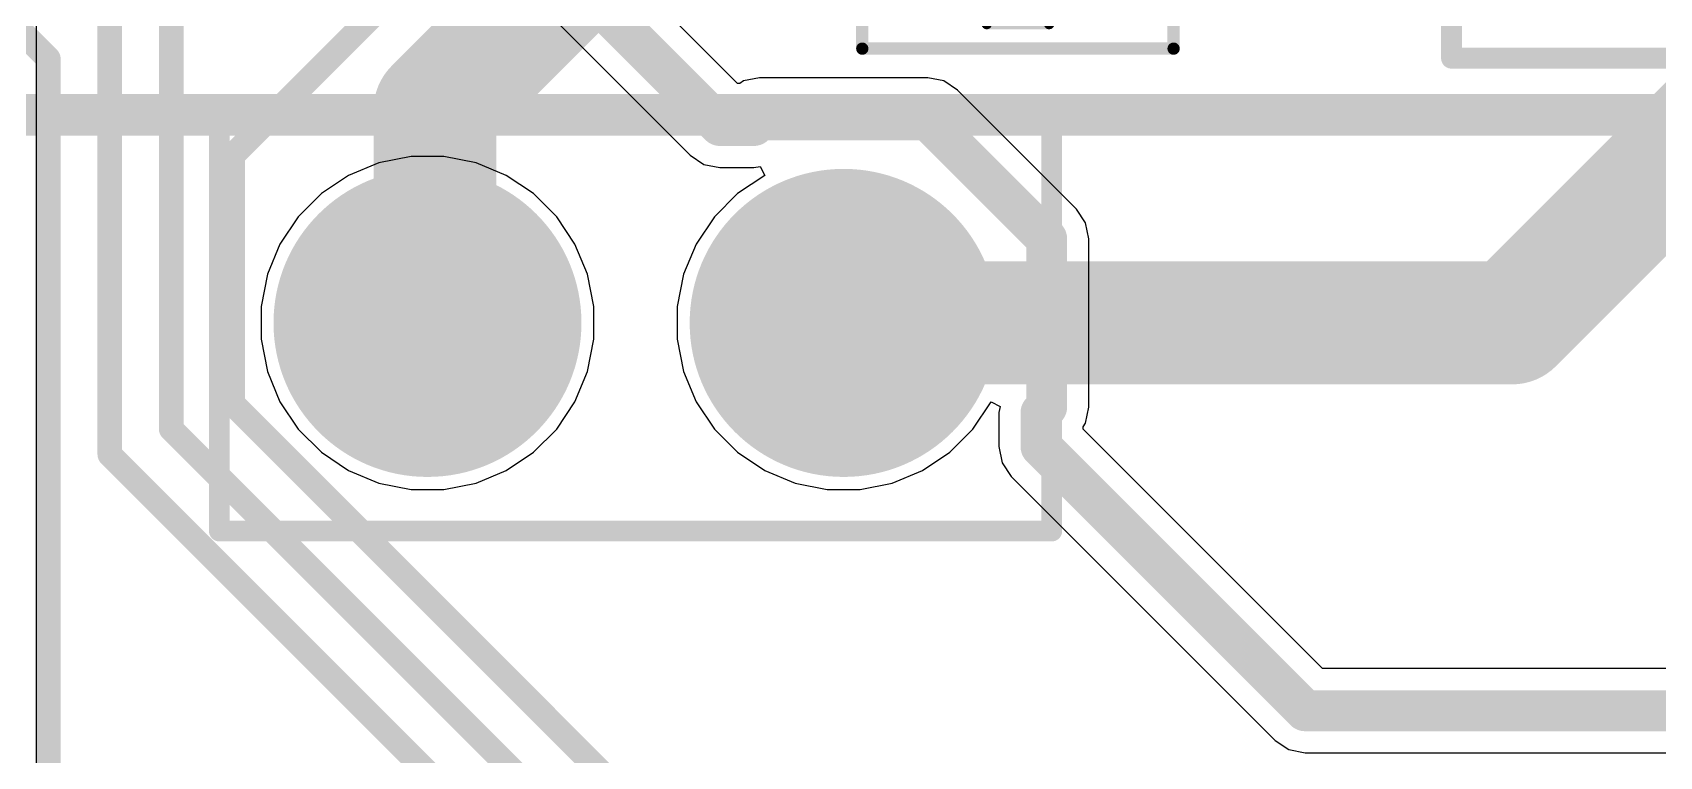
# Model space of a CAD drawing. Header units: inches. Extents: x -0.01 to 4.3, y -0.01 to 7.88.
# Drawn here: x 2.57 to 3.352, y 2.296 to 2.644 of the extents above; entities that cross this region are included whole.
import ezdxf

# ---------------------------------------------------------------- set-up
doc = ezdxf.new("R2010")
doc.units = ezdxf.units.IN
doc.header["$MEASUREMENT"] = 0
for name, color, linetype in [('Bottom Courtyard', 56, 'Continuous'), ('Bottom Layer', 5, 'Continuous'), ('Bottom Overlay', 54, 'Continuous'), ('Bottom Paste', 16, 'Continuous'), ('Bottom Solder', 6, 'Continuous'), ('Multi-Layer', 9, 'Continuous'), ('Pad Holes', 156, 'Continuous'), ('Route Tool Path', 56, 'Continuous'), ('Top Layer', 1, 'Continuous'), ('Top Overlay', 2, 'Continuous'), ('Top Solder', 216, 'Continuous')]:
    doc.layers.add(name, color=color, linetype=linetype)
doc.styles.add('Arial', font='', dxfattribs={"height": 0.2})
doc.styles.get('Arial').set_extended_font_data('Arial')

# ---------------------------------------------------------------- blocks, each defined once
blk = doc.blocks.new('B___P____4')
at = {"layer": 'Top Overlay'}
for points in [[(-0.2, -1.2, 0.01, 0.01, 0), (-0.2, -0.75, 0.01, 0.01, 0)], [(-0.2, -1.2, 0.01, 0.01, 0), (0.2, -1.2, 0.01, 0.01, 0)]]:
    blk.add_lwpolyline(points, format="xyseb", dxfattribs=at)
blk.add_lwpolyline([(-0.2025, -1.2, 0.005, 0.005, 1), (-0.1975, -1.2, 0.005, 0.005, 1)], format="xyseb", close=True, dxfattribs=at)
blk.add_lwpolyline([(-0.2025, -1.2, 0.005, 0.005, 1), (-0.1975, -1.2, 0.005, 0.005, 1)], format="xyseb", close=True, dxfattribs=at)
blk = doc.blocks.new('SOT23_3_BEC_B_6')
at = {"layer": 'Bottom Layer'}
h = blk.add_hatch(color=5, dxfattribs=at)
edge = h.paths.add_edge_path()
edge.add_arc((-0.06201, 0.02854), 0.00295, 180, 270)
edge.add_line((-0.06201, 0.02559), (-0.02854, 0.02559))
edge.add_arc((-0.02854, 0.02854), 0.00295, 270, 360)
edge.add_line((-0.02559, 0.02854), (-0.02559, 0.04626))
edge.add_arc((-0.02854, 0.04626), 0.00295, 0, 90)
edge.add_line((-0.02854, 0.04921), (-0.06201, 0.04921))
edge.add_arc((-0.06201, 0.04626), 0.00295, 90, 180)
edge.add_line((-0.06496, 0.04626), (-0.06496, 0.02854))
h = blk.add_hatch(color=5, dxfattribs=at)
edge = h.paths.add_edge_path()
edge.add_arc((0.02854, -0.00886), 0.00295, 180, 270)
edge.add_line((0.02854, -0.01181), (0.06201, -0.01181))
edge.add_arc((0.06201, -0.00886), 0.00295, 270, 360)
edge.add_line((0.06496, -0.00886), (0.06496, 0.00886))
edge.add_arc((0.06201, 0.00886), 0.00295, 0, 90)
edge.add_line((0.06201, 0.01181), (0.02854, 0.01181))
edge.add_arc((0.02854, 0.00886), 0.00295, 90, 180)
edge.add_line((0.02559, 0.00886), (0.02559, -0.00886))
h = blk.add_hatch(color=5, dxfattribs=at)
edge = h.paths.add_edge_path()
edge.add_arc((-0.06201, -0.04626), 0.00295, 180, 270)
edge.add_line((-0.06201, -0.04921), (-0.02854, -0.04921))
edge.add_arc((-0.02854, -0.04626), 0.00295, 270, 360)
edge.add_line((-0.02559, -0.04626), (-0.02559, -0.02854))
edge.add_arc((-0.02854, -0.02854), 0.00295, 0, 90)
edge.add_line((-0.02854, -0.02559), (-0.06201, -0.02559))
edge.add_arc((-0.06201, -0.02854), 0.00295, 90, 180)
edge.add_line((-0.06496, -0.02854), (-0.06496, -0.04626))
at = {"layer": 'Bottom Paste'}
h = blk.add_hatch(color=16, dxfattribs=at)
edge = h.paths.add_edge_path()
edge.add_arc((-0.06201, 0.02854), 0.00295, 180, 270)
edge.add_line((-0.06201, 0.02559), (-0.02854, 0.02559))
edge.add_arc((-0.02854, 0.02854), 0.00295, 270, 360)
edge.add_line((-0.02559, 0.02854), (-0.02559, 0.04626))
edge.add_arc((-0.02854, 0.04626), 0.00295, 0, 90)
edge.add_line((-0.02854, 0.04921), (-0.06201, 0.04921))
edge.add_arc((-0.06201, 0.04626), 0.00295, 90, 180)
edge.add_line((-0.06496, 0.04626), (-0.06496, 0.02854))
h = blk.add_hatch(color=16, dxfattribs=at)
edge = h.paths.add_edge_path()
edge.add_arc((0.02854, -0.00886), 0.00295, 180, 270)
edge.add_line((0.02854, -0.01181), (0.06201, -0.01181))
edge.add_arc((0.06201, -0.00886), 0.00295, 270, 360)
edge.add_line((0.06496, -0.00886), (0.06496, 0.00886))
edge.add_arc((0.06201, 0.00886), 0.00295, 0, 90)
edge.add_line((0.06201, 0.01181), (0.02854, 0.01181))
edge.add_arc((0.02854, 0.00886), 0.00295, 90, 180)
edge.add_line((0.02559, 0.00886), (0.02559, -0.00886))
h = blk.add_hatch(color=16, dxfattribs=at)
edge = h.paths.add_edge_path()
edge.add_arc((-0.06201, -0.04626), 0.00295, 180, 270)
edge.add_line((-0.06201, -0.04921), (-0.02854, -0.04921))
edge.add_arc((-0.02854, -0.04626), 0.00295, 270, 360)
edge.add_line((-0.02559, -0.04626), (-0.02559, -0.02854))
edge.add_arc((-0.02854, -0.02854), 0.00295, 0, 90)
edge.add_line((-0.02854, -0.02559), (-0.06201, -0.02559))
edge.add_arc((-0.06201, -0.02854), 0.00295, 90, 180)
edge.add_line((-0.06496, -0.02854), (-0.06496, -0.04626))
at = {"layer": 'Bottom Solder'}
h = blk.add_hatch(color=6, dxfattribs=at)
edge = h.paths.add_edge_path()
edge.add_arc((-0.06201, 0.02854), 0.00695, 180, 270)
edge.add_line((-0.06201, 0.02159), (-0.02854, 0.02159))
edge.add_arc((-0.02854, 0.02854), 0.00695, 270, 360)
edge.add_line((-0.02159, 0.02854), (-0.02159, 0.04626))
edge.add_arc((-0.02854, 0.04626), 0.00695, 0, 90)
edge.add_line((-0.02854, 0.05321), (-0.06201, 0.05321))
edge.add_arc((-0.06201, 0.04626), 0.00695, 90, 180)
edge.add_line((-0.06896, 0.04626), (-0.06896, 0.02854))
h = blk.add_hatch(color=6, dxfattribs=at)
edge = h.paths.add_edge_path()
edge.add_arc((0.02854, -0.00886), 0.00695, 180, 270)
edge.add_line((0.02854, -0.01581), (0.06201, -0.01581))
edge.add_arc((0.06201, -0.00886), 0.00695, 270, 360)
edge.add_line((0.06896, -0.00886), (0.06896, 0.00886))
edge.add_arc((0.06201, 0.00886), 0.00695, 0, 90)
edge.add_line((0.06201, 0.01581), (0.02854, 0.01581))
edge.add_arc((0.02854, 0.00886), 0.00695, 90, 180)
edge.add_line((0.02159, 0.00886), (0.02159, -0.00886))
h = blk.add_hatch(color=6, dxfattribs=at)
edge = h.paths.add_edge_path()
edge.add_arc((-0.06201, -0.04626), 0.00695, 180, 270)
edge.add_line((-0.06201, -0.05321), (-0.02854, -0.05321))
edge.add_arc((-0.02854, -0.04626), 0.00695, 270, 360)
edge.add_line((-0.02159, -0.04626), (-0.02159, -0.02854))
edge.add_arc((-0.02854, -0.02854), 0.00695, 0, 90)
edge.add_line((-0.02854, -0.02159), (-0.06201, -0.02159))
edge.add_arc((-0.06201, -0.02854), 0.00695, 90, 180)
edge.add_line((-0.06896, -0.02854), (-0.06896, -0.04626))
at = {"layer": 'Bottom Courtyard'}
for points in [[(-0.0748, 0.0689, 0.00591, 0.00591, 0), (-0.0748, -0.0689, 0.00591, 0.00591, 0)], [(0.0748, 0.0689, 0.00591, 0.00591, 0), (-0.0748, 0.0689, 0.00591, 0.00591, 0)], [(0.0748, 0.0689, 0.00591, 0.00591, 0), (0.0748, -0.0689, 0.00591, 0.00591, 0)], [(0.0748, -0.0689, 0.00591, 0.00591, 0), (-0.0748, -0.0689, 0.00591, 0.00591, 0)]]:
    blk.add_lwpolyline(points, format="xyseb", dxfattribs=at)
for points in [[(-0.07628, 0.0689, 0.00295, 0.00295, 1), (-0.07333, 0.0689, 0.00295, 0.00295, 1)], [(-0.07628, 0.0689, 0.00295, 0.00295, 1), (-0.07333, 0.0689, 0.00295, 0.00295, 1)], [(0.07333, 0.0689, 0.00295, 0.00295, 1), (0.07628, 0.0689, 0.00295, 0.00295, 1)], [(0.07333, 0.0689, 0.00295, 0.00295, 1), (0.07628, 0.0689, 0.00295, 0.00295, 1)], [(-0.07628, -0.0689, 0.00295, 0.00295, 1), (-0.07333, -0.0689, 0.00295, 0.00295, 1)], [(-0.07628, -0.0689, 0.00295, 0.00295, 1), (-0.07333, -0.0689, 0.00295, 0.00295, 1)], [(0.07333, -0.0689, 0.00295, 0.00295, 1), (0.07628, -0.0689, 0.00295, 0.00295, 1)], [(0.07333, -0.0689, 0.00295, 0.00295, 1), (0.07628, -0.0689, 0.00295, 0.00295, 1)]]:
    blk.add_lwpolyline(points, format="xyseb", close=True, dxfattribs=at)
at = {"layer": 'Bottom Overlay'}
for points in [[(-0.015, 0.05709, 0.005, 0.005, 0), (-0.015, -0.05709, 0.005, 0.005, 0)], [(0.015, 0.05709, 0.005, 0.005, 0), (-0.015, 0.05709, 0.005, 0.005, 0)], [(0.015, 0.05709, 0.005, 0.005, 0), (0.015, -0.05709, 0.005, 0.005, 0)], [(0.015, -0.05709, 0.005, 0.005, 0), (-0.015, -0.05709, 0.005, 0.005, 0)]]:
    blk.add_lwpolyline(points, format="xyseb", dxfattribs=at)
for points in [[(-0.01625, 0.05709, 0.0025, 0.0025, 1), (-0.01375, 0.05709, 0.0025, 0.0025, 1)], [(-0.01625, 0.05709, 0.0025, 0.0025, 1), (-0.01375, 0.05709, 0.0025, 0.0025, 1)], [(0.01375, 0.05709, 0.0025, 0.0025, 1), (0.01625, 0.05709, 0.0025, 0.0025, 1)], [(0.01375, 0.05709, 0.0025, 0.0025, 1), (0.01625, 0.05709, 0.0025, 0.0025, 1)], [(-0.01625, -0.05709, 0.0025, 0.0025, 1), (-0.01375, -0.05709, 0.0025, 0.0025, 1)], [(-0.01625, -0.05709, 0.0025, 0.0025, 1), (-0.01375, -0.05709, 0.0025, 0.0025, 1)], [(0.01375, -0.05709, 0.0025, 0.0025, 1), (0.01625, -0.05709, 0.0025, 0.0025, 1)], [(0.01375, -0.05709, 0.0025, 0.0025, 1), (0.01625, -0.05709, 0.0025, 0.0025, 1)]]:
    blk.add_lwpolyline(points, format="xyseb", close=True, dxfattribs=at)
at = {"layer": 'Bottom Overlay', "style": 'Arial', "text_generation_flag": 2}
blk.add_text('.', height=0.00394, rotation=180, dxfattribs=at).set_placement((-0.05906, -0.0689))
blk = doc.blocks.new('M_______M____S______35')
at = {"layer": 'Bottom Layer'}
h = blk.add_hatch(color=5, dxfattribs=at)
edge = h.paths.add_edge_path()
edge.add_arc((-0.45, 1.075), 0.07, 0, 360)
h = blk.add_hatch(color=5, dxfattribs=at)
edge = h.paths.add_edge_path()
edge.add_arc((-0.25, 1.075), 0.07, 0, 360)
at = {"layer": 'Bottom Solder'}
h = blk.add_hatch(color=6, dxfattribs=at)
edge = h.paths.add_edge_path()
edge.add_arc((-0.45, 1.075), 0.074, 0, 360)
h = blk.add_hatch(color=6, dxfattribs=at)
edge = h.paths.add_edge_path()
edge.add_arc((-0.25, 1.075), 0.074, 0, 360)
at = {"layer": 'Multi-Layer'}
h = blk.add_hatch(color=9, dxfattribs=at)
edge = h.paths.add_edge_path()
edge.add_arc((-0.45, 1.075), 0.07, 0, 360)
h = blk.add_hatch(color=9, dxfattribs=at)
edge = h.paths.add_edge_path()
edge.add_arc((-0.25, 1.075), 0.07, 0, 360)
at = {"layer": 'Pad Holes'}
h = blk.add_hatch(color=7, dxfattribs=at)
edge = h.paths.add_edge_path()
edge.add_arc((-0.45, 1.075), 0.0405, 0, 360)
h = blk.add_hatch(color=7, dxfattribs=at)
edge = h.paths.add_edge_path()
edge.add_arc((-0.25, 1.075), 0.0405, 0, 360)
at = {"layer": 'Top Layer'}
h = blk.add_hatch(color=1, dxfattribs=at)
edge = h.paths.add_edge_path()
edge.add_arc((-0.45, 1.075), 0.07, 0, 360)
h = blk.add_hatch(color=1, dxfattribs=at)
edge = h.paths.add_edge_path()
edge.add_arc((-0.25, 1.075), 0.07, 0, 360)
at = {"layer": 'Top Solder'}
h = blk.add_hatch(color=216, dxfattribs=at)
edge = h.paths.add_edge_path()
edge.add_arc((-0.45, 1.075), 0.074, 0, 360)
h = blk.add_hatch(color=216, dxfattribs=at)
edge = h.paths.add_edge_path()
edge.add_arc((-0.25, 1.075), 0.074, 0, 360)
at = {"layer": 'Route Tool Path'}
blk.add_lwpolyline([(-0.95, 1.175, 0.008, 0.008, 0), (0.95, 1.175, 0.008, 0.008, 0)], format="xyseb", dxfattribs=at)
at = {"layer": 'Top Overlay'}
for points in [[(-0.95, 1.175, 0.02, 0.02, 0), (0.95, 1.175, 0.02, 0.02, 0)], [(-0.55, 1.175, 0.01, 0.01, 0), (-0.15, 1.175, 0.01, 0.01, 0)], [(-0.55, 0.975, 0.01, 0.01, 0), (-0.55, 1.175, 0.01, 0.01, 0)], [(-0.15, 0.975, 0.01, 0.01, 0), (-0.15, 1.175, 0.01, 0.01, 0)], [(-0.55, 0.975, 0.01, 0.01, 0), (-0.15, 0.975, 0.01, 0.01, 0)]]:
    blk.add_lwpolyline(points, format="xyseb", dxfattribs=at)
for points in [[(-0.5525, 1.175, 0.005, 0.005, 1), (-0.5475, 1.175, 0.005, 0.005, 1)], [(-0.5525, 1.175, 0.005, 0.005, 1), (-0.5475, 1.175, 0.005, 0.005, 1)], [(-0.1525, 1.175, 0.005, 0.005, 1), (-0.1475, 1.175, 0.005, 0.005, 1)], [(-0.1525, 1.175, 0.005, 0.005, 1), (-0.1475, 1.175, 0.005, 0.005, 1)], [(-0.5525, 0.975, 0.005, 0.005, 1), (-0.5475, 0.975, 0.005, 0.005, 1)], [(-0.5525, 0.975, 0.005, 0.005, 1), (-0.5475, 0.975, 0.005, 0.005, 1)], [(-0.1525, 0.975, 0.005, 0.005, 1), (-0.1475, 0.975, 0.005, 0.005, 1)], [(-0.1525, 0.975, 0.005, 0.005, 1), (-0.1475, 0.975, 0.005, 0.005, 1)]]:
    blk.add_lwpolyline(points, format="xyseb", close=True, dxfattribs=at)

msp = doc.modelspace()

# ---------------------------------------------------------------- linework, layer by layer
at = {"layer": 'Bottom Layer'}
for p, q in [((2.90919, 2.61942), (2.63104, 2.89758)), ((2.60242, 2.86896), (2.88651, 2.58488)), ((2.57227, 0.85674), (2.57227, 2.64732)), ((2.91034, 2.61942), (2.90919, 2.61942)), ((2.91208, 2.62058), (2.91034, 2.61942)), ((2.91983, 2.62212), (2.91208, 2.62058)), ((3.00065, 2.62212), (2.91983, 2.62212)), ((3.00839, 2.62058), (3.00065, 2.62212)), ((3.01495, 2.6162), (3.00839, 2.62058)), ((3.0721, 2.55905), (3.01495, 2.6162)), ((2.7369, 2.58126), (2.72234, 2.57523)), ((2.75236, 2.58433), (2.7369, 2.58126)), ((2.76812, 2.58433), (2.75236, 2.58433)), ((2.78357, 2.58126), (2.76812, 2.58433)), ((2.79813, 2.57523), (2.78357, 2.58126)), ((2.88651, 2.58488), (2.89307, 2.58049)), ((2.89307, 2.58049), (2.90081, 2.57895)), ((2.72234, 2.57523), (2.70924, 2.56647)), ((2.81123, 2.56647), (2.79813, 2.57523)), ((2.90081, 2.57895), (2.91712, 2.57895)), ((2.92234, 2.57523), (2.90924, 2.56647)), ((2.91712, 2.57895), (2.92014, 2.57955)), ((2.92014, 2.57955), (2.92234, 2.57523)), ((2.70924, 2.56647), (2.6981, 2.55533)), ((2.82238, 2.55533), (2.81123, 2.56647)), ((2.90924, 2.56647), (2.8981, 2.55533)), ((3.07649, 2.55248), (3.0721, 2.55905)), ((2.6981, 2.55533), (2.68934, 2.54222)), ((2.83113, 2.54222), (2.82238, 2.55533)), ((2.8981, 2.55533), (2.88934, 2.54222)), ((3.07803, 2.54474), (3.07649, 2.55248)), ((2.68934, 2.54222), (2.68331, 2.52767)), ((2.83716, 2.52767), (2.83113, 2.54222)), ((2.88934, 2.54222), (2.88331, 2.52767)), ((3.07803, 2.46392), (3.07803, 2.54474)), ((2.68331, 2.52767), (2.68024, 2.51221)), ((2.84024, 2.51221), (2.83716, 2.52767)), ((2.88331, 2.52767), (2.88024, 2.51221)), ((2.68024, 2.51221), (2.68024, 2.49645)), ((2.84024, 2.49645), (2.84024, 2.51221)), ((2.88024, 2.51221), (2.88024, 2.49645)), ((2.68024, 2.49645), (2.68331, 2.481)), ((2.83716, 2.481), (2.84024, 2.49645)), ((2.88024, 2.49645), (2.88331, 2.481)), ((2.68331, 2.481), (2.68934, 2.46644)), ((2.83113, 2.46644), (2.83716, 2.481)), ((2.88331, 2.481), (2.88934, 2.46644)), ((2.68934, 2.46644), (2.6981, 2.45333)), ((2.82238, 2.45333), (2.83113, 2.46644)), ((2.88934, 2.46644), (2.8981, 2.45333)), ((3.02238, 2.45333), (3.03113, 2.46644)), ((3.03113, 2.46644), (3.03546, 2.46423)), ((3.03546, 2.46423), (3.03486, 2.46122)), ((3.07649, 2.45618), (3.07803, 2.46392)), ((3.03486, 2.46122), (3.03486, 2.44491)), ((3.07532, 2.45444), (3.07649, 2.45618)), ((2.6981, 2.45333), (2.70924, 2.44219)), ((2.81123, 2.44219), (2.82238, 2.45333)), ((2.8981, 2.45333), (2.90924, 2.44219)), ((3.01123, 2.44219), (3.02238, 2.45333)), ((3.07532, 2.45329), (3.07532, 2.45444)), ((3.19038, 2.33823), (3.07532, 2.45329)), ((2.70924, 2.44219), (2.72234, 2.43344)), ((2.79813, 2.43344), (2.81123, 2.44219)), ((2.90924, 2.44219), (2.92234, 2.43344)), ((2.99813, 2.43344), (3.01123, 2.44219)), ((3.03486, 2.44491), (3.0364, 2.43717)), ((2.72234, 2.43344), (2.7369, 2.4274)), ((2.78357, 2.4274), (2.79813, 2.43344)), ((2.92234, 2.43344), (2.9369, 2.4274)), ((2.98357, 2.4274), (2.99813, 2.43344)), ((3.0364, 2.43717), (3.04079, 2.4306)), ((2.7369, 2.4274), (2.75236, 2.42433)), ((2.75236, 2.42433), (2.76812, 2.42433)), ((2.76812, 2.42433), (2.78357, 2.4274)), ((2.9369, 2.4274), (2.95236, 2.42433)), ((2.95236, 2.42433), (2.96812, 2.42433)), ((2.96812, 2.42433), (2.98357, 2.4274)), ((3.04079, 2.4306), (3.16769, 2.30369)), ((3.68562, 2.33823), (3.19038, 2.33823)), ((3.16769, 2.30369), (3.17426, 2.29931)), ((3.17426, 2.29931), (3.182, 2.29777)), ((3.182, 2.29777), (3.182, 2.29777)), ((3.182, 2.29777), (3.694, 2.29777))]:
    msp.add_line(p, q, dxfattribs=at)
for points in [[(2.58661, 2.91339, 0.01969, 0.01969, 0), (2.90081, 2.59919, 0.01969, 0.01969, 0)], [(2.91712, 2.59919, 0.01969, 0.01969, 0), (2.91983, 2.60189, 0.01969, 0.01969, 0)], [(2.91983, 2.60189, 0.01969, 0.01969, 0), (3.00065, 2.60189, 0.01969, 0.01969, 0)], [(3.00065, 2.60189, 0.01969, 0.01969, 0), (3.0578, 2.54474, 0.01969, 0.01969, 0)], [(2.90081, 2.59919, 0.01969, 0.01969, 0), (2.91712, 2.59919, 0.01969, 0.01969, 0)], [(3.0578, 2.46392, 0.01969, 0.01969, 0), (3.0578, 2.54474, 0.01969, 0.01969, 0)], [(3.05509, 2.46122, 0.01969, 0.01969, 0), (3.0578, 2.46392, 0.01969, 0.01969, 0)], [(3.05509, 2.44491, 0.01969, 0.01969, 0), (3.05509, 2.46122, 0.01969, 0.01969, 0)], [(3.05509, 2.44491, 0.01969, 0.01969, 0), (3.182, 2.318, 0.01969, 0.01969, 0)], [(3.182, 2.318, 0.01969, 0.01969, 0), (3.694, 2.318, 0.01969, 0.01969, 0)]]:
    msp.add_lwpolyline(points, format="xyseb", dxfattribs=at)
for points in [[(2.9149, 2.60189, 0.00984, 0.00984, 1), (2.92475, 2.60189, 0.00984, 0.00984, 1)], [(2.9149, 2.60189, 0.00984, 0.00984, 1), (2.92475, 2.60189, 0.00984, 0.00984, 1)], [(2.99573, 2.60189, 0.00984, 0.00984, 1), (3.00557, 2.60189, 0.00984, 0.00984, 1)], [(2.99573, 2.60189, 0.00984, 0.00984, 1), (3.00557, 2.60189, 0.00984, 0.00984, 1)], [(2.89589, 2.59919, 0.00984, 0.00984, 1), (2.90574, 2.59919, 0.00984, 0.00984, 1)], [(2.89589, 2.59919, 0.00984, 0.00984, 1), (2.90574, 2.59919, 0.00984, 0.00984, 1)], [(2.9122, 2.59919, 0.00984, 0.00984, 1), (2.92204, 2.59919, 0.00984, 0.00984, 1)], [(2.9122, 2.59919, 0.00984, 0.00984, 1), (2.92204, 2.59919, 0.00984, 0.00984, 1)], [(3.05287, 2.54474, 0.00984, 0.00984, 1), (3.06272, 2.54474, 0.00984, 0.00984, 1)], [(3.05287, 2.54474, 0.00984, 0.00984, 1), (3.06272, 2.54474, 0.00984, 0.00984, 1)], [(3.05017, 2.46122, 0.00984, 0.00984, 1), (3.06001, 2.46122, 0.00984, 0.00984, 1)], [(3.05017, 2.46122, 0.00984, 0.00984, 1), (3.06001, 2.46122, 0.00984, 0.00984, 1)], [(3.05287, 2.46392, 0.00984, 0.00984, 1), (3.06272, 2.46392, 0.00984, 0.00984, 1)], [(3.05287, 2.46392, 0.00984, 0.00984, 1), (3.06272, 2.46392, 0.00984, 0.00984, 1)], [(3.05017, 2.44491, 0.00984, 0.00984, 1), (3.06001, 2.44491, 0.00984, 0.00984, 1)], [(3.05017, 2.44491, 0.00984, 0.00984, 1), (3.06001, 2.44491, 0.00984, 0.00984, 1)], [(3.17708, 2.318, 0.00984, 0.00984, 1), (3.18692, 2.318, 0.00984, 0.00984, 1)], [(3.17708, 2.318, 0.00984, 0.00984, 1), (3.18692, 2.318, 0.00984, 0.00984, 1)]]:
    msp.add_lwpolyline(points, format="xyseb", close=True, dxfattribs=at)
at = {"layer": 'Top Layer'}
for points in [[(2.22486, 2.98446, 0.01181, 0.01181, 0), (2.57803, 2.63129, 0.01181, 0.01181, 0)], [(2.60756, 2.44109, 0.01181, 0.01181, 0), (2.60756, 2.74756, 0.01181, 0.01181, 0)], [(2.66661, 2.58478, 0.01181, 0.01181, 0), (2.82978, 2.74795, 0.01181, 0.01181, 0)], [(3.28157, 2.50433, 0.05906, 0.05906, 0), (3.49772, 2.72048, 0.05906, 0.05906, 0)], [(2.63709, 2.45332, 0.01181, 0.01181, 0), (2.63709, 2.73533, 0.01181, 0.01181, 0)], [(2.76386, 2.60686, 0.05906, 0.05906, 0), (2.8518, 2.6948, 0.05906, 0.05906, 0)], [(2.57803, 1.9508, 0.01181, 0.01181, 0), (2.57803, 2.63129, 0.01181, 0.01181, 0)], [(2.76386, 2.50796, 0.05906, 0.05906, 0), (2.76386, 2.60686, 0.05906, 0.05906, 0)], [(2.66661, 2.46555, 0.01181, 0.01181, 0), (2.66661, 2.58478, 0.01181, 0.01181, 0)], [(2.76024, 2.50433, 0.05906, 0.05906, 0), (2.76386, 2.50796, 0.05906, 0.05906, 0)], [(2.96024, 2.50433, 0.05906, 0.05906, 0), (3.28157, 2.50433, 0.05906, 0.05906, 0)], [(2.66661, 2.46555, 0.01181, 0.01181, 0), (2.98692, 2.14525, 0.01181, 0.01181, 0)], [(2.63709, 2.45332, 0.01181, 0.01181, 0), (2.97469, 2.11572, 0.01181, 0.01181, 0)], [(2.60756, 2.44109, 0.01181, 0.01181, 0), (3.33887, 1.70978, 0.01181, 0.01181, 0)]]:
    msp.add_lwpolyline(points, format="xyseb", dxfattribs=at)
for points in [[(2.57508, 2.63129, 0.00591, 0.00591, 1), (2.58098, 2.63129, 0.00591, 0.00591, 1)], [(2.57508, 2.63129, 0.00591, 0.00591, 1), (2.58098, 2.63129, 0.00591, 0.00591, 1)], [(2.7491, 2.60686, 0.02953, 0.02953, 1), (2.77863, 2.60686, 0.02953, 0.02953, 1)], [(2.7491, 2.60686, 0.02953, 0.02953, 1), (2.77863, 2.60686, 0.02953, 0.02953, 1)], [(2.66366, 2.58478, 0.00591, 0.00591, 1), (2.66957, 2.58478, 0.00591, 0.00591, 1)], [(2.66366, 2.58478, 0.00591, 0.00591, 1), (2.66957, 2.58478, 0.00591, 0.00591, 1)], [(2.74547, 2.50433, 0.02953, 0.02953, 1), (2.775, 2.50433, 0.02953, 0.02953, 1)], [(2.7491, 2.50796, 0.02953, 0.02953, 1), (2.77863, 2.50796, 0.02953, 0.02953, 1)], [(2.7491, 2.50796, 0.02953, 0.02953, 1), (2.77863, 2.50796, 0.02953, 0.02953, 1)], [(2.94547, 2.50433, 0.02953, 0.02953, 1), (2.975, 2.50433, 0.02953, 0.02953, 1)], [(3.26681, 2.50433, 0.02953, 0.02953, 1), (3.29634, 2.50433, 0.02953, 0.02953, 1)], [(3.26681, 2.50433, 0.02953, 0.02953, 1), (3.29634, 2.50433, 0.02953, 0.02953, 1)], [(2.66366, 2.46555, 0.00591, 0.00591, 1), (2.66957, 2.46555, 0.00591, 0.00591, 1)], [(2.66366, 2.46555, 0.00591, 0.00591, 1), (2.66957, 2.46555, 0.00591, 0.00591, 1)], [(2.63413, 2.45332, 0.00591, 0.00591, 1), (2.64004, 2.45332, 0.00591, 0.00591, 1)], [(2.63413, 2.45332, 0.00591, 0.00591, 1), (2.64004, 2.45332, 0.00591, 0.00591, 1)], [(2.60461, 2.44109, 0.00591, 0.00591, 1), (2.61051, 2.44109, 0.00591, 0.00591, 1)], [(2.60461, 2.44109, 0.00591, 0.00591, 1), (2.61051, 2.44109, 0.00591, 0.00591, 1)]]:
    msp.add_lwpolyline(points, format="xyseb", close=True, dxfattribs=at)

# ---------------------------------------------------------------- block references
for name, p in [('B___P____4', (3.45236, 3.8315)), ('M_______M____S______35', (3.21024, 1.42933))]:
    msp.add_blockref(name, p)
at = {"rotation": 180}
msp.add_blockref('SOT23_3_BEC_B_6', (3.044, 2.705), dxfattribs=at)

doc.saveas('drawing.dxf')
